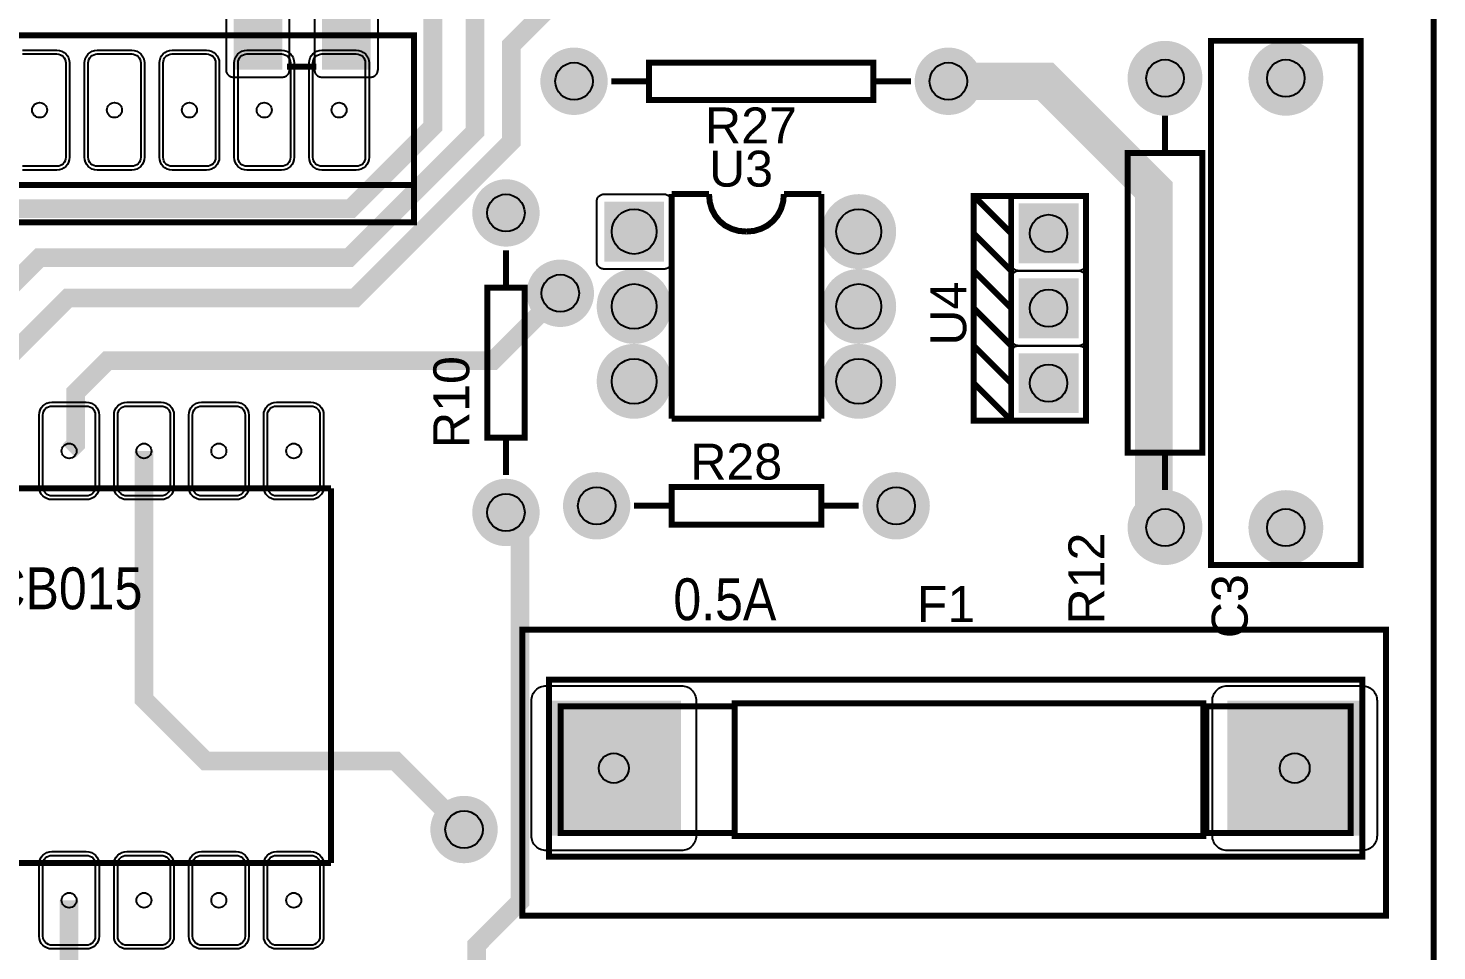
# Model space of a CAD drawing. Header units: inches. Extents: x 15 to 148, y 10 to 111.
# Drawn here: x 139.337 to 142.724, y 100.777 to 102.995 of the extents above; entities that cross this region are included whole.
import ezdxf

# ---------------------------------------------------------------- set-up
doc = ezdxf.new("R2010")
doc.units = ezdxf.units.IN
doc.header["$MEASUREMENT"] = 0
doc.layers.add('BLK_12AWG', color=7, linetype='Continuous')

# ---------------------------------------------------------------- blocks, each defined once
blk = doc.blocks.new('RPAD')
blk.add_trace([(-0.5, -0.5), (-0.5, 0.5), (0.5, -0.5), (0.5, 0.5)])
blk = doc.blocks.new('EPAD')
at = {"const_width": 0.5}
blk.add_lwpolyline([(-0.25, 0, 1), (0.25, 0, 1)], format="xyb", close=True, dxfattribs=at)
blk = doc.blocks.new('TarjetaNueva')
for points, const_width in [([(148.8404, 101.121), (152.9585, 101.121), (152.9585, 105.2273), (148.8404, 105.2273), (148.8404, 101.121)], 0.008), ([(148.8404, 101.121), (152.9585, 101.121), (152.9585, 105.2273), (148.8404, 105.2273), (148.8404, 101.121)], 0.008), ([(148.8404, 101.121), (152.9585, 101.121), (152.9585, 105.2273), (148.8404, 105.2273), (148.8404, 101.121)], 0.008), ([(150.4357, 103.0674), (150.4357, 103.2399), (150.5868, 103.391), (151.512, 103.391), (151.6215, 103.5005), (151.6215, 103.7139), (151.5333, 103.8021), (151.4467, 103.8021), (151.4428, 103.7981)], 0.025), ([(150.9357, 103.0674), (150.9357, 103.1651), (151.0963, 103.3257), (151.5097, 103.3257), (151.678, 103.494), (151.678, 103.73), (151.6822, 103.7342)], 0.025), ([(151.903, 103.7008), (151.8179, 103.7008), (151.7262, 103.6092), (151.7262, 103.4803), (151.5176, 103.2717), (151.1343, 103.2717), (151.0357, 103.1731), (151.0357, 103.0674)], 0.025), ([(149.4963, 103.3726), (151.5963, 103.3726), (151.5963, 103.6226), (149.4963, 103.6226), (149.4963, 103.3726)], 0.008), ([(149.4963, 103.3726), (151.5963, 103.3726), (151.5963, 103.6226), (149.4963, 103.6226), (149.4963, 103.3726)], 0.008), ([(149.4963, 103.3726), (151.5963, 103.3726), (151.5963, 103.6226), (149.4963, 103.6226), (149.4963, 103.3726)], 0.008), ([(152.6609, 102.9151), (152.8609, 102.9151), (152.8609, 103.6151), (152.6609, 103.6151), (152.6609, 102.9151)], 0.008), ([(152.6609, 102.9151), (152.8609, 102.9151), (152.8609, 103.6151), (152.6609, 103.6151), (152.6609, 102.9151)], 0.008), ([(152.6609, 102.9151), (152.8609, 102.9151), (152.8609, 103.6151), (152.6609, 103.6151), (152.6609, 102.9151)], 0.008), ([(151.4658, 103.5807), (151.4268, 103.5807)], 0.008), ([(151.4658, 103.5807), (151.4268, 103.5807)], 0.008), ([(151.4658, 103.5807), (151.4268, 103.5807)], 0.008), ([(151.9101, 103.5361), (152.2101, 103.5361), (152.2101, 103.5861), (151.9101, 103.5861), (151.9101, 103.5361)], 0.008), ([(151.9101, 103.5361), (152.2101, 103.5361), (152.2101, 103.5861), (151.9101, 103.5861), (151.9101, 103.5361)], 0.008), ([(151.9101, 103.5361), (152.2101, 103.5361), (152.2101, 103.5861), (151.9101, 103.5861), (151.9101, 103.5361)], 0.008), ([(152.3101, 103.5611), (152.4396, 103.5611), (152.5845, 103.4163), (152.5845, 102.98), (152.5995, 102.9651)], 0.05), ([(151.9101, 103.5611), (151.8601, 103.5611)], 0.008), ([(151.9101, 103.5611), (151.8601, 103.5611)], 0.008), ([(151.9101, 103.5611), (151.8601, 103.5611)], 0.008), ([(152.2601, 103.5611), (152.2101, 103.5611)], 0.008), ([(152.2601, 103.5611), (152.2101, 103.5611)], 0.008), ([(152.2601, 103.5611), (152.2101, 103.5611)], 0.008), ([(152.5995, 103.5151), (152.5995, 103.4651)], 0.008), ([(152.5995, 103.5151), (152.5995, 103.4651)], 0.008), ([(152.5995, 103.5151), (152.5995, 103.4651)], 0.008), ([(152.5495, 103.0651), (152.6495, 103.0651), (152.6495, 103.4651), (152.5495, 103.4651), (152.5495, 103.0651)], 0.008), ([(152.5495, 103.0651), (152.6495, 103.0651), (152.6495, 103.4651), (152.5495, 103.4651), (152.5495, 103.0651)], 0.008), ([(152.5495, 103.0651), (152.6495, 103.0651), (152.6495, 103.4651), (152.5495, 103.4651), (152.5495, 103.0651)], 0.008), ([(151.5963, 103.4226), (149.4963, 103.4226)], 0.008), ([(151.5963, 103.4226), (149.4963, 103.4226)], 0.008), ([(151.5963, 103.4226), (149.4963, 103.4226)], 0.008), ([(151.9404, 103.4104), (151.9904, 103.4104)], 0.008), ([(151.9404, 103.4104), (151.9404, 103.1104)], 0.008), ([(151.9404, 103.4104), (151.9904, 103.4104)], 0.008), ([(151.9404, 103.4104), (151.9404, 103.1104)], 0.008), ([(151.9404, 103.4104), (151.9904, 103.4104)], 0.008), ([(151.9404, 103.4104), (151.9404, 103.1104)], 0.008), ([(152.0404, 103.3604), (152.0299, 103.3613), (152.0204, 103.3641), (152.0118, 103.3685), (152.0045, 103.3745), (151.9986, 103.3818), (151.9941, 103.3903), (151.9914, 103.3999), (151.9904, 103.4104)], 0.008), ([(152.0404, 103.3604), (152.0299, 103.3613), (152.0204, 103.3641), (152.0118, 103.3685), (152.0045, 103.3745), (151.9986, 103.3818), (151.9941, 103.3903), (151.9914, 103.3999), (151.9904, 103.4104)], 0.008), ([(152.0404, 103.3604), (152.0299, 103.3613), (152.0204, 103.3641), (152.0118, 103.3685), (152.0045, 103.3745), (151.9986, 103.3818), (151.9941, 103.3903), (151.9914, 103.3999), (151.9904, 103.4104)], 0.008), ([(152.0404, 103.3604), (152.0506, 103.3613), (152.06, 103.3641), (152.0685, 103.3685), (152.0759, 103.3745), (152.082, 103.3818), (152.0865, 103.3903), (152.0894, 103.3999), (152.0904, 103.4104)], 0.008), ([(152.0404, 103.3604), (152.0506, 103.3613), (152.06, 103.3641), (152.0685, 103.3685), (152.0759, 103.3745), (152.082, 103.3818), (152.0865, 103.3903), (152.0894, 103.3999), (152.0904, 103.4104)], 0.008), ([(152.0404, 103.3604), (152.0506, 103.3613), (152.06, 103.3641), (152.0685, 103.3685), (152.0759, 103.3745), (152.082, 103.3818), (152.0865, 103.3903), (152.0894, 103.3999), (152.0904, 103.4104)], 0.008), ([(152.0904, 103.4104), (152.1404, 103.4104)], 0.008), ([(152.0904, 103.4104), (152.1404, 103.4104)], 0.008), ([(152.0904, 103.4104), (152.1404, 103.4104)], 0.008), ([(152.1404, 103.4104), (152.1404, 103.1104)], 0.008), ([(152.1404, 103.4104), (152.1404, 103.1104)], 0.008), ([(152.1404, 103.4104), (152.1404, 103.1104)], 0.008), ([(152.394, 103.108), (152.494, 103.108), (152.494, 103.408), (152.394, 103.408), (152.394, 103.108), (152.344, 103.108), (152.344, 103.408), (152.394, 103.408)], 0.008), ([(152.394, 103.358), (152.344, 103.408)], 0.008), ([(152.394, 103.108), (152.494, 103.108), (152.494, 103.408), (152.394, 103.408), (152.394, 103.108), (152.344, 103.108), (152.344, 103.408), (152.394, 103.408)], 0.008), ([(152.394, 103.358), (152.344, 103.408)], 0.008), ([(152.394, 103.108), (152.494, 103.108), (152.494, 103.408), (152.394, 103.408), (152.394, 103.108), (152.344, 103.108), (152.344, 103.408), (152.394, 103.408)], 0.008), ([(152.394, 103.358), (152.344, 103.408)], 0.008), ([(152.394, 103.308), (152.344, 103.358)], 0.008), ([(152.394, 103.308), (152.344, 103.358)], 0.008), ([(152.394, 103.308), (152.344, 103.358)], 0.008), ([(151.7192, 103.3353), (151.7192, 103.2853)], 0.008), ([(151.7192, 103.3353), (151.7192, 103.2853)], 0.008), ([(151.7192, 103.3353), (151.7192, 103.2853)], 0.008), ([(152.394, 103.258), (152.344, 103.308)], 0.008), ([(152.394, 103.258), (152.344, 103.308)], 0.008), ([(152.394, 103.258), (152.344, 103.308)], 0.008), ([(151.7918, 103.278), (151.7018, 103.1879), (151.1869, 103.1879), (151.1446, 103.1456), (151.1446, 103.0763), (151.1357, 103.0674)], 0.025), ([(151.6942, 103.0853), (151.7442, 103.0853), (151.7442, 103.2853), (151.6942, 103.2853), (151.6942, 103.0853)], 0.008), ([(151.6942, 103.0853), (151.7442, 103.0853), (151.7442, 103.2853), (151.6942, 103.2853), (151.6942, 103.0853)], 0.008), ([(151.6942, 103.0853), (151.7442, 103.0853), (151.7442, 103.2853), (151.6942, 103.2853), (151.6942, 103.0853)], 0.008), ([(152.394, 103.208), (152.344, 103.258)], 0.008), ([(152.394, 103.208), (152.344, 103.258)], 0.008), ([(152.394, 103.208), (152.344, 103.258)], 0.008), ([(152.394, 103.158), (152.344, 103.208)], 0.008), ([(152.394, 103.158), (152.344, 103.208)], 0.008), ([(152.394, 103.158), (152.344, 103.208)], 0.008), ([(152.394, 103.108), (152.344, 103.158)], 0.008), ([(152.394, 103.108), (152.344, 103.158)], 0.008), ([(152.394, 103.108), (152.344, 103.158)], 0.008), ([(151.9404, 103.1104), (152.1404, 103.1104)], 0.008), ([(151.9404, 103.1104), (152.1404, 103.1104)], 0.008), ([(151.9404, 103.1104), (152.1404, 103.1104)], 0.008), ([(151.7192, 103.0853), (151.7192, 103.0353)], 0.008), ([(151.7192, 103.0853), (151.7192, 103.0353)], 0.008), ([(151.7192, 103.0853), (151.7192, 103.0353)], 0.008), ([(151.6632, 102.5619), (151.5717, 102.6534), (151.3181, 102.6534), (151.2357, 102.7358), (151.2357, 103.0674)], 0.025), ([(152.5995, 103.0651), (152.5995, 103.0151)], 0.008), ([(152.5995, 103.0651), (152.5995, 103.0151)], 0.008), ([(152.5995, 103.0651), (152.5995, 103.0151)], 0.008), ([(149.4857, 103.0174), (151.4857, 103.0174)], 0.008), ([(149.4857, 103.0174), (151.4857, 103.0174)], 0.008), ([(149.4857, 103.0174), (151.4857, 103.0174)], 0.008), ([(151.4857, 103.0174), (151.4857, 102.5174)], 0.008), ([(151.4857, 103.0174), (151.4857, 102.5174)], 0.008), ([(151.4857, 103.0174), (151.4857, 102.5174)], 0.008), ([(151.9404, 102.9692), (152.1404, 102.9692), (152.1404, 103.0192), (151.9404, 103.0192), (151.9404, 102.9692)], 0.008), ([(151.9404, 102.9692), (152.1404, 102.9692), (152.1404, 103.0192), (151.9404, 103.0192), (151.9404, 102.9692)], 0.008), ([(151.9404, 102.9692), (152.1404, 102.9692), (152.1404, 103.0192), (151.9404, 103.0192), (151.9404, 102.9692)], 0.008), ([(151.7018, 101.774), (151.7018, 101.9194), (151.7853, 102.0029), (151.7853, 102.225), (151.6802, 102.3302), (151.6802, 102.4077), (151.7381, 102.4656), (151.7381, 102.9664), (151.7192, 102.9853)], 0.025), ([(151.8904, 102.9942), (151.9404, 102.9942)], 0.008), ([(151.8904, 102.9942), (151.9404, 102.9942)], 0.008), ([(151.8904, 102.9942), (151.9404, 102.9942)], 0.008), ([(152.1404, 102.9942), (152.1904, 102.9942)], 0.008), ([(152.1404, 102.9942), (152.1904, 102.9942)], 0.008), ([(152.1404, 102.9942), (152.1904, 102.9942)], 0.008), ([(151.7412, 102.447), (152.8947, 102.447), (152.8947, 102.8289), (151.7412, 102.8289), (151.7412, 102.447)], 0.008), ([(151.7412, 102.447), (152.8947, 102.447), (152.8947, 102.8289), (151.7412, 102.8289), (151.7412, 102.447)], 0.008), ([(151.7412, 102.447), (152.8947, 102.447), (152.8947, 102.8289), (151.7412, 102.8289), (151.7412, 102.447)], 0.008), ([(151.7766, 102.5257), (152.8632, 102.5257), (152.8632, 102.7619), (151.7766, 102.7619), (151.7766, 102.5257)], 0.008), ([(151.7766, 102.5257), (152.8632, 102.5257), (152.8632, 102.7619), (151.7766, 102.7619), (151.7766, 102.5257)], 0.008), ([(151.7766, 102.5257), (152.8632, 102.5257), (152.8632, 102.7619), (151.7766, 102.7619), (151.7766, 102.5257)], 0.008), ([(152.0247, 102.5533), (152.6507, 102.5533), (152.6507, 102.7304), (152.0247, 102.7304), (152.0247, 102.5533)], 0.008), ([(152.0247, 102.5533), (152.6507, 102.5533), (152.6507, 102.7304), (152.0247, 102.7304), (152.0247, 102.5533)], 0.008), ([(152.0247, 102.5533), (152.6507, 102.5533), (152.6507, 102.7304), (152.0247, 102.7304), (152.0247, 102.5533)], 0.008), ([(151.7924, 102.5572), (152.0247, 102.5572), (152.0247, 102.7265), (151.7924, 102.7265), (151.7924, 102.5572)], 0.008), ([(151.7924, 102.5572), (152.0247, 102.5572), (152.0247, 102.7265), (151.7924, 102.7265), (151.7924, 102.5572)], 0.008), ([(151.7924, 102.5572), (152.0247, 102.5572), (152.0247, 102.7265), (151.7924, 102.7265), (151.7924, 102.5572)], 0.008), ([(152.6546, 102.5572), (152.8475, 102.5572), (152.8475, 102.7265), (152.6546, 102.7265), (152.6546, 102.5572)], 0.008), ([(152.6546, 102.5572), (152.8475, 102.5572), (152.8475, 102.7265), (152.6546, 102.7265), (152.6546, 102.5572)], 0.008), ([(152.6546, 102.5572), (152.8475, 102.5572), (152.8475, 102.7265), (152.6546, 102.7265), (152.6546, 102.5572)], 0.008), ([(149.4857, 102.5174), (151.4857, 102.5174)], 0.008), ([(149.4857, 102.5174), (151.4857, 102.5174)], 0.008), ([(149.4857, 102.5174), (151.4857, 102.5174)], 0.008), ([(151.1357, 102.4674), (151.1357, 102.117), (151.1869, 102.0659), (151.323, 102.0659), (151.4447, 101.9441), (151.4447, 101.6997), (151.5569, 101.6328)], 0.025)]:
    blk.add_lwpolyline(points, dxfattribs=dict(const_width=const_width))
for points in [[(151.3453, 103.6967), (151.3453, 103.5767), (151.3453, 103.5757), (151.3455, 103.5747), (151.3457, 103.5737), (151.346, 103.5728), (151.3465, 103.5719), (151.3469, 103.5711), (151.3475, 103.5703), (151.3482, 103.5696), (151.3489, 103.569), (151.3496, 103.5684), (151.3505, 103.5679), (151.3513, 103.5675), (151.3523, 103.5672), (151.3532, 103.5669), (151.3542, 103.5668), (151.3553, 103.5667), (151.4203, 103.5667), (151.4213, 103.5668), (151.4223, 103.5669), (151.4233, 103.5672), (151.4242, 103.5675), (151.4251, 103.5679), (151.4259, 103.5684), (151.4267, 103.569), (151.4274, 103.5696), (151.428, 103.5703), (151.4286, 103.5711), (151.4291, 103.5719), (151.4295, 103.5728), (151.4298, 103.5737), (151.4301, 103.5747), (151.4302, 103.5757), (151.4303, 103.5767), (151.4303, 103.6967)], [(151.4633, 103.6967), (151.4633, 103.5767), (151.4633, 103.5757), (151.4635, 103.5747), (151.4637, 103.5737), (151.464, 103.5728), (151.4645, 103.5719), (151.4649, 103.5711), (151.4655, 103.5703), (151.4662, 103.5696), (151.4669, 103.569), (151.4676, 103.5684), (151.4685, 103.5679), (151.4693, 103.5675), (151.4703, 103.5672), (151.4712, 103.5669), (151.4722, 103.5668), (151.4733, 103.5667), (151.5383, 103.5667), (151.5393, 103.5668), (151.5403, 103.5669), (151.5413, 103.5672), (151.5422, 103.5675), (151.5431, 103.5679), (151.5439, 103.5684), (151.5447, 103.569), (151.5454, 103.5696), (151.546, 103.5703), (151.5466, 103.5711), (151.5471, 103.5719), (151.5475, 103.5728), (151.5478, 103.5737), (151.5481, 103.5747), (151.5482, 103.5757), (151.5483, 103.5767), (151.5483, 103.6967)], [(151.0733, 103.6026), (151.1193, 103.6026), (151.1228, 103.6022), (151.126, 103.6012), (151.1289, 103.5997), (151.1314, 103.5976), (151.1335, 103.5951), (151.135, 103.5922), (151.136, 103.589), (151.1363, 103.5856), (151.1363, 103.4596), (151.136, 103.4561), (151.135, 103.4529), (151.1335, 103.45), (151.1314, 103.4475), (151.1289, 103.4454), (151.126, 103.4439), (151.1228, 103.4429), (151.1193, 103.4426), (151.1193, 103.4426), (151.0733, 103.4426)], [(151.0733, 103.5976), (151.1193, 103.5976), (151.1218, 103.5973), (151.124, 103.5966), (151.1261, 103.5955), (151.1279, 103.5941), (151.1293, 103.5923), (151.1304, 103.5903), (151.1311, 103.588), (151.1313, 103.5856), (151.1313, 103.4596), (151.1311, 103.4571), (151.1304, 103.4548), (151.1293, 103.4528), (151.1279, 103.451), (151.1261, 103.4496), (151.124, 103.4485), (151.1218, 103.4478), (151.1193, 103.4476), (151.1193, 103.4476), (151.0733, 103.4476)]]:
    blk.add_lwpolyline(points)
for points in [[(151.2193, 103.4426), (151.1733, 103.4426), (151.1698, 103.4429), (151.1666, 103.4439), (151.1637, 103.4454), (151.1612, 103.4475), (151.1592, 103.45), (151.1576, 103.4529), (151.1567, 103.4561), (151.1563, 103.4596), (151.1563, 103.5856), (151.1567, 103.589), (151.1576, 103.5922), (151.1592, 103.5951), (151.1612, 103.5976), (151.1637, 103.5997), (151.1666, 103.6012), (151.1698, 103.6022), (151.1733, 103.6026), (151.2193, 103.6026), (151.2228, 103.6022), (151.226, 103.6012), (151.2289, 103.5997), (151.2314, 103.5976), (151.2335, 103.5951), (151.235, 103.5922), (151.236, 103.589), (151.2363, 103.5856), (151.2363, 103.4596), (151.236, 103.4561), (151.235, 103.4529), (151.2335, 103.45), (151.2314, 103.4475), (151.2289, 103.4454), (151.226, 103.4439), (151.2228, 103.4429), (151.2193, 103.4426)], [(151.2193, 103.4476), (151.1733, 103.4476), (151.1709, 103.4478), (151.1686, 103.4485), (151.1666, 103.4496), (151.1648, 103.451), (151.1633, 103.4528), (151.1622, 103.4548), (151.1616, 103.4571), (151.1613, 103.4596), (151.1613, 103.5856), (151.1616, 103.588), (151.1622, 103.5903), (151.1633, 103.5923), (151.1648, 103.5941), (151.1666, 103.5955), (151.1686, 103.5966), (151.1709, 103.5973), (151.1733, 103.5976), (151.2193, 103.5976), (151.2218, 103.5973), (151.224, 103.5966), (151.2261, 103.5955), (151.2279, 103.5941), (151.2293, 103.5923), (151.2304, 103.5903), (151.2311, 103.588), (151.2313, 103.5856), (151.2313, 103.4596), (151.2311, 103.4571), (151.2304, 103.4548), (151.2293, 103.4528), (151.2279, 103.451), (151.2261, 103.4496), (151.224, 103.4485), (151.2218, 103.4478), (151.2193, 103.4476)], [(151.3193, 103.4426), (151.2733, 103.4426), (151.2698, 103.4429), (151.2666, 103.4439), (151.2637, 103.4454), (151.2612, 103.4475), (151.2592, 103.45), (151.2576, 103.4529), (151.2567, 103.4561), (151.2563, 103.4596), (151.2563, 103.5856), (151.2567, 103.589), (151.2576, 103.5922), (151.2592, 103.5951), (151.2612, 103.5976), (151.2637, 103.5997), (151.2666, 103.6012), (151.2698, 103.6022), (151.2733, 103.6026), (151.3193, 103.6026), (151.3228, 103.6022), (151.326, 103.6012), (151.3289, 103.5997), (151.3314, 103.5976), (151.3335, 103.5951), (151.335, 103.5922), (151.336, 103.589), (151.3363, 103.5856), (151.3363, 103.4596), (151.336, 103.4561), (151.335, 103.4529), (151.3335, 103.45), (151.3314, 103.4475), (151.3289, 103.4454), (151.326, 103.4439), (151.3228, 103.4429), (151.3193, 103.4426)], [(151.3193, 103.4476), (151.2733, 103.4476), (151.2709, 103.4478), (151.2686, 103.4485), (151.2666, 103.4496), (151.2648, 103.451), (151.2633, 103.4528), (151.2622, 103.4548), (151.2616, 103.4571), (151.2613, 103.4596), (151.2613, 103.5856), (151.2616, 103.588), (151.2622, 103.5903), (151.2633, 103.5923), (151.2648, 103.5941), (151.2666, 103.5955), (151.2686, 103.5966), (151.2709, 103.5973), (151.2733, 103.5976), (151.3193, 103.5976), (151.3218, 103.5973), (151.324, 103.5966), (151.3261, 103.5955), (151.3279, 103.5941), (151.3293, 103.5923), (151.3304, 103.5903), (151.3311, 103.588), (151.3313, 103.5856), (151.3313, 103.4596), (151.3311, 103.4571), (151.3304, 103.4548), (151.3293, 103.4528), (151.3279, 103.451), (151.3261, 103.4496), (151.324, 103.4485), (151.3218, 103.4478), (151.3193, 103.4476)], [(151.4193, 103.4426), (151.3733, 103.4426), (151.3698, 103.4429), (151.3666, 103.4439), (151.3637, 103.4454), (151.3612, 103.4475), (151.3592, 103.45), (151.3576, 103.4529), (151.3567, 103.4561), (151.3563, 103.4596), (151.3563, 103.5856), (151.3567, 103.589), (151.3576, 103.5922), (151.3592, 103.5951), (151.3612, 103.5976), (151.3637, 103.5997), (151.3666, 103.6012), (151.3698, 103.6022), (151.3733, 103.6026), (151.4193, 103.6026), (151.4228, 103.6022), (151.426, 103.6012), (151.4289, 103.5997), (151.4314, 103.5976), (151.4335, 103.5951), (151.435, 103.5922), (151.436, 103.589), (151.4363, 103.5856), (151.4363, 103.4596), (151.436, 103.4561), (151.435, 103.4529), (151.4335, 103.45), (151.4314, 103.4475), (151.4289, 103.4454), (151.426, 103.4439), (151.4228, 103.4429), (151.4193, 103.4426)], [(151.4193, 103.4476), (151.3733, 103.4476), (151.3709, 103.4478), (151.3686, 103.4485), (151.3666, 103.4496), (151.3648, 103.451), (151.3633, 103.4528), (151.3622, 103.4548), (151.3616, 103.4571), (151.3613, 103.4596), (151.3613, 103.5856), (151.3616, 103.588), (151.3622, 103.5903), (151.3633, 103.5923), (151.3648, 103.5941), (151.3666, 103.5955), (151.3686, 103.5966), (151.3709, 103.5973), (151.3733, 103.5976), (151.4193, 103.5976), (151.4218, 103.5973), (151.424, 103.5966), (151.4261, 103.5955), (151.4279, 103.5941), (151.4293, 103.5923), (151.4304, 103.5903), (151.4311, 103.588), (151.4313, 103.5856), (151.4313, 103.4596), (151.4311, 103.4571), (151.4304, 103.4548), (151.4293, 103.4528), (151.4279, 103.451), (151.4261, 103.4496), (151.424, 103.4485), (151.4218, 103.4478), (151.4193, 103.4476)], [(151.5193, 103.4426), (151.4733, 103.4426), (151.4698, 103.4429), (151.4666, 103.4439), (151.4637, 103.4454), (151.4612, 103.4475), (151.4592, 103.45), (151.4576, 103.4529), (151.4567, 103.4561), (151.4563, 103.4596), (151.4563, 103.5856), (151.4567, 103.589), (151.4576, 103.5922), (151.4592, 103.5951), (151.4612, 103.5976), (151.4637, 103.5997), (151.4666, 103.6012), (151.4698, 103.6022), (151.4733, 103.6026), (151.5193, 103.6026), (151.5228, 103.6022), (151.526, 103.6012), (151.5289, 103.5997), (151.5314, 103.5976), (151.5335, 103.5951), (151.535, 103.5922), (151.536, 103.589), (151.5363, 103.5856), (151.5363, 103.4596), (151.536, 103.4561), (151.535, 103.4529), (151.5335, 103.45), (151.5314, 103.4475), (151.5289, 103.4454), (151.526, 103.4439), (151.5228, 103.4429), (151.5193, 103.4426)], [(151.5193, 103.4476), (151.4733, 103.4476), (151.4709, 103.4478), (151.4686, 103.4485), (151.4666, 103.4496), (151.4648, 103.451), (151.4633, 103.4528), (151.4622, 103.4548), (151.4616, 103.4571), (151.4613, 103.4596), (151.4613, 103.5856), (151.4616, 103.588), (151.4622, 103.5903), (151.4633, 103.5923), (151.4648, 103.5941), (151.4666, 103.5955), (151.4686, 103.5966), (151.4709, 103.5973), (151.4733, 103.5976), (151.5193, 103.5976), (151.5218, 103.5973), (151.524, 103.5966), (151.5261, 103.5955), (151.5279, 103.5941), (151.5293, 103.5923), (151.5304, 103.5903), (151.5311, 103.588), (151.5313, 103.5856), (151.5313, 103.4596), (151.5311, 103.4571), (151.5304, 103.4548), (151.5293, 103.4528), (151.5279, 103.451), (151.5261, 103.4496), (151.524, 103.4485), (151.5218, 103.4478), (151.5193, 103.4476)], [(151.9404, 103.4004), (151.9404, 103.3204), (151.9404, 103.3193), (151.9402, 103.3183), (151.94, 103.3173), (151.9396, 103.3164), (151.9392, 103.3155), (151.9387, 103.3147), (151.9382, 103.3139), (151.9375, 103.3132), (151.9368, 103.3126), (151.936, 103.312), (151.9352, 103.3115), (151.9343, 103.3111), (151.9334, 103.3108), (151.9325, 103.3106), (151.9315, 103.3104), (151.9304, 103.3104), (151.8504, 103.3104), (151.8494, 103.3104), (151.8484, 103.3106), (151.8474, 103.3108), (151.8465, 103.3111), (151.8456, 103.3115), (151.8448, 103.312), (151.844, 103.3126), (151.8433, 103.3132), (151.8427, 103.3139), (151.8421, 103.3147), (151.8416, 103.3155), (151.8412, 103.3164), (151.8409, 103.3173), (151.8406, 103.3183), (151.8405, 103.3193), (151.8404, 103.3204), (151.8404, 103.4004), (151.8405, 103.4014), (151.8406, 103.4024), (151.8409, 103.4034), (151.8412, 103.4043), (151.8416, 103.4052), (151.8421, 103.406), (151.8427, 103.4068), (151.8433, 103.4075), (151.844, 103.4081), (151.8448, 103.4087), (151.8456, 103.4092), (151.8465, 103.4096), (151.8474, 103.4099), (151.8484, 103.4102), (151.8494, 103.4103), (151.8504, 103.4104), (151.9304, 103.4104), (151.9315, 103.4103), (151.9325, 103.4102), (151.9334, 103.4099), (151.9343, 103.4096), (151.9352, 103.4092), (151.936, 103.4087), (151.9368, 103.4081), (151.9375, 103.4075), (151.9382, 103.4068), (151.9387, 103.406), (151.9392, 103.4052), (151.9396, 103.4043), (151.94, 103.4034), (151.9402, 103.4024), (151.9404, 103.4014), (151.9404, 103.4004)], [(152.394, 103.318), (152.394, 103.398), (152.394, 103.399), (152.3942, 103.4), (152.3944, 103.401), (152.3947, 103.4019), (152.3951, 103.4028), (152.3956, 103.4036), (152.3962, 103.4044), (152.3968, 103.4051), (152.3976, 103.4057), (152.3983, 103.4063), (152.3991, 103.4068), (152.4, 103.4072), (152.4009, 103.4075), (152.4019, 103.4078), (152.4029, 103.4079), (152.404, 103.408), (152.484, 103.408), (152.485, 103.4079), (152.486, 103.4078), (152.487, 103.4075), (152.4879, 103.4072), (152.4888, 103.4068), (152.4896, 103.4063), (152.4904, 103.4057), (152.4911, 103.4051), (152.4917, 103.4044), (152.4923, 103.4036), (152.4928, 103.4028), (152.4932, 103.4019), (152.4935, 103.401), (152.4938, 103.4), (152.4939, 103.399), (152.494, 103.398), (152.494, 103.318), (152.4939, 103.317), (152.4938, 103.3159), (152.4935, 103.315), (152.4932, 103.3141), (152.4928, 103.3132), (152.4923, 103.3124), (152.4917, 103.3116), (152.4911, 103.3109), (152.4904, 103.3102), (152.4896, 103.3097), (152.4888, 103.3092), (152.4879, 103.3088), (152.487, 103.3084), (152.486, 103.3082), (152.485, 103.308), (152.484, 103.308), (152.404, 103.308), (152.4029, 103.308), (152.4019, 103.3082), (152.4009, 103.3084), (152.4, 103.3088), (152.3991, 103.3092), (152.3983, 103.3097), (152.3976, 103.3102), (152.3968, 103.3109), (152.3962, 103.3116), (152.3956, 103.3124), (152.3951, 103.3132), (152.3947, 103.3141), (152.3944, 103.315), (152.3942, 103.3159), (152.394, 103.317), (152.394, 103.318)], [(152.394, 103.218), (152.394, 103.298), (152.394, 103.299), (152.3942, 103.3), (152.3944, 103.301), (152.3947, 103.3019), (152.3951, 103.3028), (152.3956, 103.3036), (152.3962, 103.3044), (152.3968, 103.3051), (152.3976, 103.3057), (152.3983, 103.3063), (152.3991, 103.3068), (152.4, 103.3072), (152.4009, 103.3075), (152.4019, 103.3078), (152.4029, 103.3079), (152.404, 103.308), (152.484, 103.308), (152.485, 103.3079), (152.486, 103.3078), (152.487, 103.3075), (152.4879, 103.3072), (152.4888, 103.3068), (152.4896, 103.3063), (152.4904, 103.3057), (152.4911, 103.3051), (152.4917, 103.3044), (152.4923, 103.3036), (152.4928, 103.3028), (152.4932, 103.3019), (152.4935, 103.301), (152.4938, 103.3), (152.4939, 103.299), (152.494, 103.298), (152.494, 103.218), (152.4939, 103.217), (152.4938, 103.2159), (152.4935, 103.215), (152.4932, 103.2141), (152.4928, 103.2132), (152.4923, 103.2124), (152.4917, 103.2116), (152.4911, 103.2109), (152.4904, 103.2102), (152.4896, 103.2097), (152.4888, 103.2092), (152.4879, 103.2088), (152.487, 103.2084), (152.486, 103.2082), (152.485, 103.208), (152.484, 103.208), (152.404, 103.208), (152.4029, 103.208), (152.4019, 103.2082), (152.4009, 103.2084), (152.4, 103.2088), (152.3991, 103.2092), (152.3983, 103.2097), (152.3976, 103.2102), (152.3968, 103.2109), (152.3962, 103.2116), (152.3956, 103.2124), (152.3951, 103.2132), (152.3947, 103.2141), (152.3944, 103.215), (152.3942, 103.2159), (152.394, 103.217), (152.394, 103.218)], [(152.394, 103.118), (152.394, 103.198), (152.394, 103.199), (152.3942, 103.2), (152.3944, 103.201), (152.3947, 103.2019), (152.3951, 103.2028), (152.3956, 103.2036), (152.3962, 103.2044), (152.3968, 103.2051), (152.3976, 103.2057), (152.3983, 103.2063), (152.3991, 103.2068), (152.4, 103.2072), (152.4009, 103.2075), (152.4019, 103.2078), (152.4029, 103.2079), (152.404, 103.208), (152.484, 103.208), (152.485, 103.2079), (152.486, 103.2078), (152.487, 103.2075), (152.4879, 103.2072), (152.4888, 103.2068), (152.4896, 103.2063), (152.4904, 103.2057), (152.4911, 103.2051), (152.4917, 103.2044), (152.4923, 103.2036), (152.4928, 103.2028), (152.4932, 103.2019), (152.4935, 103.201), (152.4938, 103.2), (152.4939, 103.199), (152.494, 103.198), (152.494, 103.118), (152.4939, 103.117), (152.4938, 103.1159), (152.4935, 103.115), (152.4932, 103.1141), (152.4928, 103.1132), (152.4923, 103.1124), (152.4917, 103.1116), (152.4911, 103.1109), (152.4904, 103.1102), (152.4896, 103.1097), (152.4888, 103.1092), (152.4879, 103.1088), (152.487, 103.1084), (152.486, 103.1082), (152.485, 103.108), (152.484, 103.108), (152.404, 103.108), (152.4029, 103.108), (152.4019, 103.1082), (152.4009, 103.1084), (152.4, 103.1088), (152.3991, 103.1092), (152.3983, 103.1097), (152.3976, 103.1102), (152.3968, 103.1109), (152.3962, 103.1116), (152.3956, 103.1124), (152.3951, 103.1132), (152.3947, 103.1141), (152.3944, 103.115), (152.3942, 103.1159), (152.394, 103.117), (152.394, 103.118)], [(151.1587, 103.0024), (151.1127, 103.0024), (151.1092, 103.0028), (151.106, 103.0038), (151.1031, 103.0053), (151.1006, 103.0074), (151.0985, 103.0099), (151.097, 103.0127), (151.096, 103.016), (151.0957, 103.0194), (151.0957, 103.1154), (151.096, 103.1189), (151.097, 103.1221), (151.0985, 103.125), (151.1006, 103.1275), (151.1031, 103.1296), (151.106, 103.1311), (151.1092, 103.1321), (151.1127, 103.1324), (151.1587, 103.1324), (151.1622, 103.1321), (151.1654, 103.1311), (151.1683, 103.1296), (151.1708, 103.1275), (151.1728, 103.125), (151.1744, 103.1221), (151.1754, 103.1189), (151.1757, 103.1154), (151.1757, 103.0194), (151.1754, 103.016), (151.1744, 103.0127), (151.1728, 103.0099), (151.1708, 103.0074), (151.1683, 103.0053), (151.1654, 103.0038), (151.1622, 103.0028), (151.1587, 103.0024)], [(151.1587, 103.0074), (151.1127, 103.0074), (151.1102, 103.0077), (151.108, 103.0084), (151.1059, 103.0095), (151.1042, 103.0109), (151.1027, 103.0127), (151.1016, 103.0147), (151.1009, 103.017), (151.1007, 103.0194), (151.1007, 103.1154), (151.1009, 103.1179), (151.1016, 103.1202), (151.1027, 103.1222), (151.1042, 103.124), (151.1059, 103.1254), (151.108, 103.1265), (151.1102, 103.1272), (151.1127, 103.1274), (151.1587, 103.1274), (151.1611, 103.1272), (151.1634, 103.1265), (151.1655, 103.1254), (151.1672, 103.124), (151.1687, 103.1222), (151.1698, 103.1202), (151.1705, 103.1179), (151.1707, 103.1154), (151.1707, 103.0194), (151.1705, 103.017), (151.1698, 103.0147), (151.1687, 103.0127), (151.1672, 103.0109), (151.1655, 103.0095), (151.1634, 103.0084), (151.1611, 103.0077), (151.1587, 103.0074)], [(151.2587, 103.0024), (151.2127, 103.0024), (151.2092, 103.0028), (151.206, 103.0038), (151.2031, 103.0053), (151.2006, 103.0074), (151.1985, 103.0099), (151.197, 103.0127), (151.196, 103.016), (151.1957, 103.0194), (151.1957, 103.1154), (151.196, 103.1189), (151.197, 103.1221), (151.1985, 103.125), (151.2006, 103.1275), (151.2031, 103.1296), (151.206, 103.1311), (151.2092, 103.1321), (151.2127, 103.1324), (151.2587, 103.1324), (151.2622, 103.1321), (151.2654, 103.1311), (151.2683, 103.1296), (151.2708, 103.1275), (151.2728, 103.125), (151.2744, 103.1221), (151.2754, 103.1189), (151.2757, 103.1154), (151.2757, 103.0194), (151.2754, 103.016), (151.2744, 103.0127), (151.2728, 103.0099), (151.2708, 103.0074), (151.2683, 103.0053), (151.2654, 103.0038), (151.2622, 103.0028), (151.2587, 103.0024)], [(151.2587, 103.0074), (151.2127, 103.0074), (151.2102, 103.0077), (151.208, 103.0084), (151.2059, 103.0095), (151.2042, 103.0109), (151.2027, 103.0127), (151.2016, 103.0147), (151.2009, 103.017), (151.2007, 103.0194), (151.2007, 103.1154), (151.2009, 103.1179), (151.2016, 103.1202), (151.2027, 103.1222), (151.2042, 103.124), (151.2059, 103.1254), (151.208, 103.1265), (151.2102, 103.1272), (151.2127, 103.1274), (151.2587, 103.1274), (151.2611, 103.1272), (151.2634, 103.1265), (151.2655, 103.1254), (151.2672, 103.124), (151.2687, 103.1222), (151.2698, 103.1202), (151.2705, 103.1179), (151.2707, 103.1154), (151.2707, 103.0194), (151.2705, 103.017), (151.2698, 103.0147), (151.2687, 103.0127), (151.2672, 103.0109), (151.2655, 103.0095), (151.2634, 103.0084), (151.2611, 103.0077), (151.2587, 103.0074)], [(151.3587, 103.0024), (151.3127, 103.0024), (151.3092, 103.0028), (151.306, 103.0038), (151.3031, 103.0053), (151.3006, 103.0074), (151.2985, 103.0099), (151.297, 103.0127), (151.296, 103.016), (151.2957, 103.0194), (151.2957, 103.1154), (151.296, 103.1189), (151.297, 103.1221), (151.2985, 103.125), (151.3006, 103.1275), (151.3031, 103.1296), (151.306, 103.1311), (151.3092, 103.1321), (151.3127, 103.1324), (151.3587, 103.1324), (151.3622, 103.1321), (151.3654, 103.1311), (151.3683, 103.1296), (151.3708, 103.1275), (151.3728, 103.125), (151.3744, 103.1221), (151.3754, 103.1189), (151.3757, 103.1154), (151.3757, 103.0194), (151.3754, 103.016), (151.3744, 103.0127), (151.3728, 103.0099), (151.3708, 103.0074), (151.3683, 103.0053), (151.3654, 103.0038), (151.3622, 103.0028), (151.3587, 103.0024)], [(151.3587, 103.0074), (151.3127, 103.0074), (151.3102, 103.0077), (151.308, 103.0084), (151.3059, 103.0095), (151.3042, 103.0109), (151.3027, 103.0127), (151.3016, 103.0147), (151.3009, 103.017), (151.3007, 103.0194), (151.3007, 103.1154), (151.3009, 103.1179), (151.3016, 103.1202), (151.3027, 103.1222), (151.3042, 103.124), (151.3059, 103.1254), (151.308, 103.1265), (151.3102, 103.1272), (151.3127, 103.1274), (151.3587, 103.1274), (151.3611, 103.1272), (151.3634, 103.1265), (151.3655, 103.1254), (151.3672, 103.124), (151.3687, 103.1222), (151.3698, 103.1202), (151.3705, 103.1179), (151.3707, 103.1154), (151.3707, 103.0194), (151.3705, 103.017), (151.3698, 103.0147), (151.3687, 103.0127), (151.3672, 103.0109), (151.3655, 103.0095), (151.3634, 103.0084), (151.3611, 103.0077), (151.3587, 103.0074)], [(151.4587, 103.0024), (151.4127, 103.0024), (151.4092, 103.0028), (151.406, 103.0038), (151.4031, 103.0053), (151.4006, 103.0074), (151.3985, 103.0099), (151.397, 103.0127), (151.396, 103.016), (151.3957, 103.0194), (151.3957, 103.1154), (151.396, 103.1189), (151.397, 103.1221), (151.3985, 103.125), (151.4006, 103.1275), (151.4031, 103.1296), (151.406, 103.1311), (151.4092, 103.1321), (151.4127, 103.1324), (151.4587, 103.1324), (151.4622, 103.1321), (151.4654, 103.1311), (151.4683, 103.1296), (151.4708, 103.1275), (151.4728, 103.125), (151.4744, 103.1221), (151.4754, 103.1189), (151.4757, 103.1154), (151.4757, 103.0194), (151.4754, 103.016), (151.4744, 103.0127), (151.4728, 103.0099), (151.4708, 103.0074), (151.4683, 103.0053), (151.4654, 103.0038), (151.4622, 103.0028), (151.4587, 103.0024)], [(151.4587, 103.0074), (151.4127, 103.0074), (151.4102, 103.0077), (151.408, 103.0084), (151.4059, 103.0095), (151.4042, 103.0109), (151.4027, 103.0127), (151.4016, 103.0147), (151.4009, 103.017), (151.4007, 103.0194), (151.4007, 103.1154), (151.4009, 103.1179), (151.4016, 103.1202), (151.4027, 103.1222), (151.4042, 103.124), (151.4059, 103.1254), (151.408, 103.1265), (151.4102, 103.1272), (151.4127, 103.1274), (151.4587, 103.1274), (151.4611, 103.1272), (151.4634, 103.1265), (151.4655, 103.1254), (151.4672, 103.124), (151.4687, 103.1222), (151.4698, 103.1202), (151.4705, 103.1179), (151.4707, 103.1154), (151.4707, 103.0194), (151.4705, 103.017), (151.4698, 103.0147), (151.4687, 103.0127), (151.4672, 103.0109), (151.4655, 103.0095), (151.4634, 103.0084), (151.4611, 103.0077), (151.4587, 103.0074)], [(151.7732, 102.7538), (151.9532, 102.7538), (151.9553, 102.7537), (151.9573, 102.7534), (151.9593, 102.7529), (151.9611, 102.7523), (151.9629, 102.7514), (151.9645, 102.7505), (151.9661, 102.7493), (151.9675, 102.748), (151.9687, 102.7466), (151.9699, 102.7451), (151.9709, 102.7434), (151.9717, 102.7417), (151.9724, 102.7398), (151.9729, 102.7379), (151.9731, 102.7359), (151.9732, 102.7338), (151.9732, 102.5538), (151.9731, 102.5517), (151.9729, 102.5497), (151.9724, 102.5478), (151.9717, 102.5459), (151.9709, 102.5442), (151.9699, 102.5425), (151.9687, 102.541), (151.9675, 102.5396), (151.9661, 102.5383), (151.9645, 102.5372), (151.9629, 102.5362), (151.9611, 102.5354), (151.9593, 102.5347), (151.9573, 102.5342), (151.9553, 102.5339), (151.9532, 102.5338), (151.7732, 102.5338), (151.7712, 102.5339), (151.7692, 102.5342), (151.7672, 102.5347), (151.7654, 102.5354), (151.7636, 102.5362), (151.762, 102.5372), (151.7604, 102.5383), (151.759, 102.5396), (151.7577, 102.541), (151.7566, 102.5425), (151.7556, 102.5442), (151.7548, 102.5459), (151.7541, 102.5478), (151.7536, 102.5497), (151.7533, 102.5517), (151.7532, 102.5538), (151.7532, 102.7338), (151.7533, 102.7359), (151.7536, 102.7379), (151.7541, 102.7398), (151.7548, 102.7417), (151.7556, 102.7434), (151.7566, 102.7451), (151.7577, 102.7466), (151.759, 102.748), (151.7604, 102.7493), (151.762, 102.7505), (151.7636, 102.7514), (151.7654, 102.7523), (151.7672, 102.7529), (151.7692, 102.7534), (151.7712, 102.7537), (151.7732, 102.7538)], [(152.6827, 102.7538), (152.8627, 102.7538), (152.8648, 102.7537), (152.8668, 102.7534), (152.8687, 102.7529), (152.8706, 102.7523), (152.8723, 102.7514), (152.874, 102.7505), (152.8755, 102.7493), (152.8769, 102.748), (152.8782, 102.7466), (152.8793, 102.7451), (152.8803, 102.7434), (152.8812, 102.7417), (152.8818, 102.7398), (152.8823, 102.7379), (152.8826, 102.7359), (152.8827, 102.7338), (152.8827, 102.5538), (152.8826, 102.5517), (152.8823, 102.5497), (152.8818, 102.5478), (152.8812, 102.5459), (152.8803, 102.5442), (152.8793, 102.5425), (152.8782, 102.541), (152.8769, 102.5396), (152.8755, 102.5383), (152.874, 102.5372), (152.8723, 102.5362), (152.8706, 102.5354), (152.8687, 102.5347), (152.8668, 102.5342), (152.8648, 102.5339), (152.8627, 102.5338), (152.6827, 102.5338), (152.6806, 102.5339), (152.6786, 102.5342), (152.6767, 102.5347), (152.6748, 102.5354), (152.6731, 102.5362), (152.6714, 102.5372), (152.6699, 102.5383), (152.6685, 102.5396), (152.6672, 102.541), (152.6661, 102.5425), (152.6651, 102.5442), (152.6642, 102.5459), (152.6636, 102.5478), (152.6631, 102.5497), (152.6628, 102.5517), (152.6627, 102.5538), (152.6627, 102.7338), (152.6628, 102.7359), (152.6631, 102.7379), (152.6636, 102.7398), (152.6642, 102.7417), (152.6651, 102.7434), (152.6661, 102.7451), (152.6672, 102.7466), (152.6685, 102.748), (152.6699, 102.7493), (152.6714, 102.7505), (152.6731, 102.7514), (152.6748, 102.7523), (152.6767, 102.7529), (152.6786, 102.7534), (152.6806, 102.7537), (152.6827, 102.7538)], [(151.1127, 102.5324), (151.1587, 102.5324), (151.1622, 102.5321), (151.1654, 102.5311), (151.1683, 102.5296), (151.1708, 102.5275), (151.1728, 102.525), (151.1744, 102.5221), (151.1754, 102.5189), (151.1757, 102.5154), (151.1757, 102.4194), (151.1754, 102.416), (151.1744, 102.4127), (151.1728, 102.4099), (151.1708, 102.4074), (151.1683, 102.4053), (151.1654, 102.4038), (151.1622, 102.4028), (151.1587, 102.4024), (151.1127, 102.4024), (151.1092, 102.4028), (151.106, 102.4038), (151.1031, 102.4053), (151.1006, 102.4074), (151.0985, 102.4099), (151.097, 102.4127), (151.096, 102.416), (151.0957, 102.4194), (151.0957, 102.5154), (151.096, 102.5189), (151.097, 102.5221), (151.0985, 102.525), (151.1006, 102.5275), (151.1031, 102.5296), (151.106, 102.5311), (151.1092, 102.5321), (151.1127, 102.5324)], [(151.1127, 102.5274), (151.1587, 102.5274), (151.1611, 102.5272), (151.1634, 102.5265), (151.1655, 102.5254), (151.1672, 102.524), (151.1687, 102.5222), (151.1698, 102.5202), (151.1705, 102.5179), (151.1707, 102.5154), (151.1707, 102.4194), (151.1705, 102.417), (151.1698, 102.4147), (151.1687, 102.4127), (151.1672, 102.4109), (151.1655, 102.4095), (151.1634, 102.4084), (151.1611, 102.4077), (151.1587, 102.4074), (151.1127, 102.4074), (151.1102, 102.4077), (151.108, 102.4084), (151.1059, 102.4095), (151.1042, 102.4109), (151.1027, 102.4127), (151.1016, 102.4147), (151.1009, 102.417), (151.1007, 102.4194), (151.1007, 102.5154), (151.1009, 102.5179), (151.1016, 102.5202), (151.1027, 102.5222), (151.1042, 102.524), (151.1059, 102.5254), (151.108, 102.5265), (151.1102, 102.5272), (151.1127, 102.5274)], [(151.2127, 102.5324), (151.2587, 102.5324), (151.2622, 102.5321), (151.2654, 102.5311), (151.2683, 102.5296), (151.2708, 102.5275), (151.2728, 102.525), (151.2744, 102.5221), (151.2754, 102.5189), (151.2757, 102.5154), (151.2757, 102.4194), (151.2754, 102.416), (151.2744, 102.4127), (151.2728, 102.4099), (151.2708, 102.4074), (151.2683, 102.4053), (151.2654, 102.4038), (151.2622, 102.4028), (151.2587, 102.4024), (151.2127, 102.4024), (151.2092, 102.4028), (151.206, 102.4038), (151.2031, 102.4053), (151.2006, 102.4074), (151.1985, 102.4099), (151.197, 102.4127), (151.196, 102.416), (151.1957, 102.4194), (151.1957, 102.5154), (151.196, 102.5189), (151.197, 102.5221), (151.1985, 102.525), (151.2006, 102.5275), (151.2031, 102.5296), (151.206, 102.5311), (151.2092, 102.5321), (151.2127, 102.5324)], [(151.2127, 102.5274), (151.2587, 102.5274), (151.2611, 102.5272), (151.2634, 102.5265), (151.2655, 102.5254), (151.2672, 102.524), (151.2687, 102.5222), (151.2698, 102.5202), (151.2705, 102.5179), (151.2707, 102.5154), (151.2707, 102.4194), (151.2705, 102.417), (151.2698, 102.4147), (151.2687, 102.4127), (151.2672, 102.4109), (151.2655, 102.4095), (151.2634, 102.4084), (151.2611, 102.4077), (151.2587, 102.4074), (151.2127, 102.4074), (151.2102, 102.4077), (151.208, 102.4084), (151.2059, 102.4095), (151.2042, 102.4109), (151.2027, 102.4127), (151.2016, 102.4147), (151.2009, 102.417), (151.2007, 102.4194), (151.2007, 102.5154), (151.2009, 102.5179), (151.2016, 102.5202), (151.2027, 102.5222), (151.2042, 102.524), (151.2059, 102.5254), (151.208, 102.5265), (151.2102, 102.5272), (151.2127, 102.5274)], [(151.3127, 102.5324), (151.3587, 102.5324), (151.3622, 102.5321), (151.3654, 102.5311), (151.3683, 102.5296), (151.3708, 102.5275), (151.3728, 102.525), (151.3744, 102.5221), (151.3754, 102.5189), (151.3757, 102.5154), (151.3757, 102.4194), (151.3754, 102.416), (151.3744, 102.4127), (151.3728, 102.4099), (151.3708, 102.4074), (151.3683, 102.4053), (151.3654, 102.4038), (151.3622, 102.4028), (151.3587, 102.4024), (151.3127, 102.4024), (151.3092, 102.4028), (151.306, 102.4038), (151.3031, 102.4053), (151.3006, 102.4074), (151.2985, 102.4099), (151.297, 102.4127), (151.296, 102.416), (151.2957, 102.4194), (151.2957, 102.5154), (151.296, 102.5189), (151.297, 102.5221), (151.2985, 102.525), (151.3006, 102.5275), (151.3031, 102.5296), (151.306, 102.5311), (151.3092, 102.5321), (151.3127, 102.5324)], [(151.3127, 102.5274), (151.3587, 102.5274), (151.3611, 102.5272), (151.3634, 102.5265), (151.3655, 102.5254), (151.3672, 102.524), (151.3687, 102.5222), (151.3698, 102.5202), (151.3705, 102.5179), (151.3707, 102.5154), (151.3707, 102.4194), (151.3705, 102.417), (151.3698, 102.4147), (151.3687, 102.4127), (151.3672, 102.4109), (151.3655, 102.4095), (151.3634, 102.4084), (151.3611, 102.4077), (151.3587, 102.4074), (151.3127, 102.4074), (151.3102, 102.4077), (151.308, 102.4084), (151.3059, 102.4095), (151.3042, 102.4109), (151.3027, 102.4127), (151.3016, 102.4147), (151.3009, 102.417), (151.3007, 102.4194), (151.3007, 102.5154), (151.3009, 102.5179), (151.3016, 102.5202), (151.3027, 102.5222), (151.3042, 102.524), (151.3059, 102.5254), (151.308, 102.5265), (151.3102, 102.5272), (151.3127, 102.5274)], [(151.4127, 102.5324), (151.4587, 102.5324), (151.4622, 102.5321), (151.4654, 102.5311), (151.4683, 102.5296), (151.4708, 102.5275), (151.4728, 102.525), (151.4744, 102.5221), (151.4754, 102.5189), (151.4757, 102.5154), (151.4757, 102.4194), (151.4754, 102.416), (151.4744, 102.4127), (151.4728, 102.4099), (151.4708, 102.4074), (151.4683, 102.4053), (151.4654, 102.4038), (151.4622, 102.4028), (151.4587, 102.4024), (151.4127, 102.4024), (151.4092, 102.4028), (151.406, 102.4038), (151.4031, 102.4053), (151.4006, 102.4074), (151.3985, 102.4099), (151.397, 102.4127), (151.396, 102.416), (151.3957, 102.4194), (151.3957, 102.5154), (151.396, 102.5189), (151.397, 102.5221), (151.3985, 102.525), (151.4006, 102.5275), (151.4031, 102.5296), (151.406, 102.5311), (151.4092, 102.5321), (151.4127, 102.5324)], [(151.4127, 102.5274), (151.4587, 102.5274), (151.4611, 102.5272), (151.4634, 102.5265), (151.4655, 102.5254), (151.4672, 102.524), (151.4687, 102.5222), (151.4698, 102.5202), (151.4705, 102.5179), (151.4707, 102.5154), (151.4707, 102.4194), (151.4705, 102.417), (151.4698, 102.4147), (151.4687, 102.4127), (151.4672, 102.4109), (151.4655, 102.4095), (151.4634, 102.4084), (151.4611, 102.4077), (151.4587, 102.4074), (151.4127, 102.4074), (151.4102, 102.4077), (151.408, 102.4084), (151.4059, 102.4095), (151.4042, 102.4109), (151.4027, 102.4127), (151.4016, 102.4147), (151.4009, 102.417), (151.4007, 102.4194), (151.4007, 102.5154), (151.4009, 102.5179), (151.4016, 102.5202), (151.4027, 102.5222), (151.4042, 102.524), (151.4059, 102.5254), (151.408, 102.5265), (151.4102, 102.5272), (151.4127, 102.5274)]]:
    blk.add_lwpolyline(points, close=True)
for centre, radius in [((151.8101, 103.5611), 0.025), ((152.3101, 103.5611), 0.025), ((152.5995, 103.5651), 0.025), ((152.7609, 103.5651), 0.025), ((151.0963, 103.5226), 0.01), ((151.1963, 103.5226), 0.01), ((151.2963, 103.5226), 0.01), ((151.3963, 103.5226), 0.01), ((151.4963, 103.5226), 0.01), ((151.7192, 103.3853), 0.025), ((151.8904, 103.3604), 0.03), ((152.1904, 103.3604), 0.03), ((152.444, 103.358), 0.025), ((151.7918, 103.278), 0.025), ((151.8904, 103.2604), 0.03), ((152.1904, 103.2604), 0.03), ((152.444, 103.258), 0.025), ((151.8904, 103.1604), 0.03), ((152.1904, 103.1604), 0.03), ((152.444, 103.158), 0.025), ((151.1357, 103.0674), 0.01), ((151.2357, 103.0674), 0.01), ((151.3357, 103.0674), 0.01), ((151.4357, 103.0674), 0.01), ((151.8404, 102.9942), 0.025), ((152.2404, 102.9942), 0.025), ((151.7192, 102.9853), 0.025), ((152.5995, 102.9651), 0.025), ((152.7609, 102.9651), 0.025), ((151.8632, 102.6438), 0.02), ((152.7727, 102.6438), 0.02), ((151.6632, 102.5619), 0.025), ((151.1357, 102.4674), 0.01), ((151.2357, 102.4674), 0.01), ((151.3357, 102.4674), 0.01), ((151.4357, 102.4674), 0.01)]:
    blk.add_circle(centre, radius)
for name, p, xscale, yscale in [('RPAD', (151.3878, 103.6367), 0.065, 0.12), ('RPAD', (151.5058, 103.6367), 0.065, 0.12), ('EPAD', (151.8101, 103.5611), 0.09, 0.09), ('EPAD', (152.3101, 103.5611), 0.09, 0.09), ('EPAD', (152.5995, 103.5651), 0.1, 0.1), ('EPAD', (152.5995, 103.5651), 0.08, 0.08), ('EPAD', (152.7609, 103.5651), 0.1, 0.1), ('EPAD', (152.7609, 103.5651), 0.08, 0.08), ('EPAD', (151.8101, 103.5611), 0.07, 0.07), ('EPAD', (152.3101, 103.5611), 0.07, 0.07), ('EPAD', (151.7192, 103.3853), 0.09, 0.09), ('EPAD', (151.7192, 103.3853), 0.07, 0.07), ('EPAD', (152.1904, 103.3604), 0.1, 0.1), ('EPAD', (152.1904, 103.3604), 0.08, 0.08), ('EPAD', (151.7918, 103.278), 0.09, 0.09), ('EPAD', (151.7918, 103.278), 0.07, 0.07), ('EPAD', (151.8904, 103.2604), 0.1, 0.1), ('EPAD', (151.8904, 103.2604), 0.08, 0.08), ('EPAD', (152.1904, 103.2604), 0.1, 0.1), ('EPAD', (152.1904, 103.2604), 0.08, 0.08), ('EPAD', (151.8904, 103.1604), 0.1, 0.1), ('EPAD', (152.1904, 103.1604), 0.1, 0.1), ('EPAD', (151.8904, 103.1604), 0.08, 0.08), ('EPAD', (152.1904, 103.1604), 0.08, 0.08), ('EPAD', (151.8404, 102.9942), 0.09, 0.09), ('EPAD', (152.2404, 102.9942), 0.09, 0.09), ('EPAD', (151.7192, 102.9853), 0.09, 0.09), ('EPAD', (151.7192, 102.9853), 0.07, 0.07), ('EPAD', (151.8404, 102.9942), 0.07, 0.07), ('EPAD', (152.2404, 102.9942), 0.07, 0.07), ('EPAD', (152.5995, 102.9651), 0.1, 0.1), ('EPAD', (152.7609, 102.9651), 0.1, 0.1), ('EPAD', (152.5995, 102.9651), 0.08, 0.08), ('EPAD', (152.7609, 102.9651), 0.08, 0.08), ('RPAD', (151.8632, 102.6438), 0.18, 0.18), ('RPAD', (152.7727, 102.6438), 0.18, 0.18), ('EPAD', (151.6632, 102.5619), 0.09, 0.09), ('EPAD', (151.6632, 102.5619), 0.07, 0.07)]:
    blk.add_blockref(name, p, dxfattribs=dict(xscale=xscale, yscale=yscale))
at = {"xscale": 0.08, "yscale": 0.08}
for p, rotation in [((151.8904, 103.3604), 270), ((152.444, 103.358), 90), ((152.444, 103.258), 90), ((152.444, 103.158), 90)]:
    blk.add_blockref('RPAD', p, dxfattribs=dict(at, rotation=rotation))
for s, height, width, p in [('R27', 0.048, 1.041667, (151.9851, 103.4781)), ('R27', 0.048, 1.041667, (151.9851, 103.4781)), ('R27', 0.048, 1.041667, (151.9851, 103.4781)), ('U3', 0.048, 1.041667, (151.9904, 103.4204)), ('U3', 0.048, 1.041667, (151.9904, 103.4204)), ('U3', 0.048, 1.041667, (151.9904, 103.4204)), ('R28', 0.048, 1.041667, (151.9654, 103.0292)), ('R28', 0.048, 1.041667, (151.9654, 103.0292)), ('R28', 0.048, 1.041667, (151.9654, 103.0292)), ('DIELEC-CB015', 0.056, 0.892857, (150.7654, 102.856)), ('DIELEC-CB015', 0.056, 0.892857, (150.7654, 102.856)), ('DIELEC-CB015', 0.056, 0.892857, (150.7654, 102.856)), ('0.5A', 0.056, 0.892857, (151.9428, 102.8414)), ('0.5A', 0.056, 0.892857, (151.9428, 102.8414)), ('0.5A', 0.056, 0.892857, (151.9428, 102.8414)), ('F1', 0.048, 1.041667, (152.268, 102.8389)), ('F1', 0.048, 1.041667, (152.268, 102.8389)), ('F1', 0.048, 1.041667, (152.268, 102.8389))]:
    blk.add_text(s, height=height, dxfattribs=dict(width=width)).set_placement(p)
at = {"width": 1.041667}
for s, p in [('U4', (152.334, 103.208)), ('U4', (152.334, 103.208)), ('U4', (152.334, 103.208)), ('R10', (151.6702, 103.0714)), ('R10', (151.6702, 103.0714)), ('R10', (151.6702, 103.0714)), ('R12', (152.5185, 102.8357)), ('R12', (152.5185, 102.8357)), ('R12', (152.5185, 102.8357)), ('C3', (152.7099, 102.8174)), ('C3', (152.7099, 102.8174)), ('C3', (152.7099, 102.8174))]:
    blk.add_text(s, height=0.048, rotation=90, dxfattribs=at).set_placement(p)

msp = doc.modelspace()

# ---------------------------------------------------------------- block references
at = {"layer": 'BLK_12AWG', "xscale": 1.8, "yscale": 1.8, "zscale": 1.8}
msp.add_blockref('TarjetaNueva', (-132.6085, -83.5428), dxfattribs=at)

doc.saveas('drawing.dxf')
